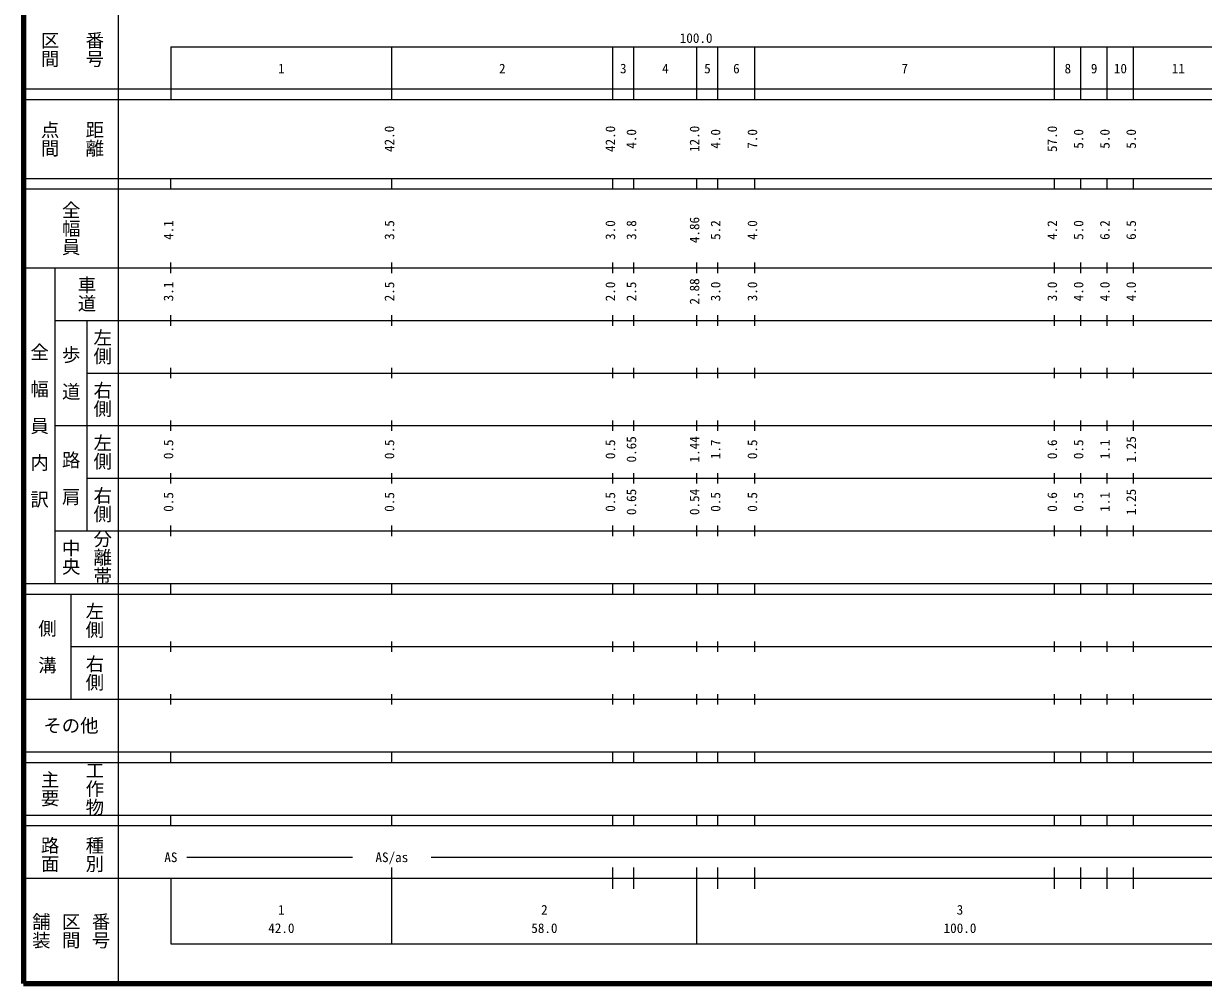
# Model space of a CAD drawing. Units: millimetres on the paper, enlarged 1000 times. Extents: x 40000 to 680000, y 20000 to 380000.
# Drawn here: x 40000 to 264274, y 20000 to 202409 of the extents above; entities that cross this region are included whole.
import ezdxf
from ezdxf.enums import TextEntityAlignment as Align

# ---------------------------------------------------------------- set-up
doc = ezdxf.new("R2010")
doc.units = ezdxf.units.MM
doc.header["$LTSCALE"] = 1000
doc.layers.add('M-TTL', color=2, linetype='Continuous', lineweight=140)
doc.layers.add('M-TTL-BAND', color=7, linetype='Continuous', lineweight=25)
doc.styles.add('@ＭＳ ゴシック', font='')
doc.styles.add('ＭＳ ゴシック', font='')
doc.styles.get('@ＭＳ ゴシック').set_extended_font_data('@MS Gothic')
doc.styles.get('ＭＳ ゴシック').set_extended_font_data('MS Gothic')

msp = doc.modelspace()

# ---------------------------------------------------------------- linework, layer by layer
at = {"layer": 'M-TTL'}
for p, q in [((40000, 380000), (40000, 20000)), ((40000, 20000), (680000, 20000))]:
    msp.add_line(p, q, dxfattribs=at)
at = {"layer": 'M-TTL-BAND'}
for p, q in [((58000, 370000), (58000, 20000)), ((68000, 198000), (579000, 198000)), ((68000, 198000), (68000, 188000)), ((110000, 188000), (110000, 198000)), ((152000, 188000), (152000, 198000)), ((156000, 188000), (156000, 198000)), ((168000, 188000), (168000, 198000)), ((172000, 188000), (172000, 198000)), ((179000, 188000), (179000, 198000)), ((236000, 188000), (236000, 198000)), ((241000, 188000), (241000, 198000)), ((246000, 188000), (246000, 198000)), ((251000, 188000), (251000, 198000)), ((40000, 190000), (579000, 190000)), ((40000, 188000), (579000, 188000)), ((40000, 173000), (579000, 173000)), ((68000, 171000), (68000, 173000)), ((110000, 171000), (110000, 173000)), ((152000, 171000), (152000, 173000)), ((156000, 171000), (156000, 173000)), ((168000, 171000), (168000, 173000)), ((172000, 171000), (172000, 173000)), ((179000, 171000), (179000, 173000)), ((236000, 171000), (236000, 173000)), ((241000, 171000), (241000, 173000)), ((246000, 171000), (246000, 173000)), ((251000, 171000), (251000, 173000)), ((40000, 171000), (579000, 171000)), ((68000, 155000), (68000, 157000)), ((110000, 155000), (110000, 157000)), ((152000, 155000), (152000, 157000)), ((156000, 155000), (156000, 157000)), ((168000, 155000), (168000, 157000)), ((172000, 155000), (172000, 157000)), ((179000, 155000), (179000, 157000)), ((236000, 155000), (236000, 157000)), ((241000, 155000), (241000, 157000)), ((246000, 155000), (246000, 157000)), ((251000, 155000), (251000, 157000)), ((40000, 156000), (579000, 156000)), ((46000, 96000), (46000, 156000)), ((46000, 146000), (579000, 146000)), ((52000, 146000), (52000, 106000)), ((68000, 145000), (68000, 147000)), ((110000, 145000), (110000, 147000)), ((152000, 145000), (152000, 147000)), ((156000, 145000), (156000, 147000)), ((168000, 145000), (168000, 147000)), ((172000, 145000), (172000, 147000)), ((179000, 145000), (179000, 147000)), ((236000, 145000), (236000, 147000)), ((241000, 145000), (241000, 147000)), ((246000, 145000), (246000, 147000)), ((251000, 145000), (251000, 147000)), ((68000, 135000), (68000, 137000)), ((110000, 135000), (110000, 137000)), ((152000, 135000), (152000, 137000)), ((156000, 135000), (156000, 137000)), ((168000, 135000), (168000, 137000)), ((172000, 135000), (172000, 137000)), ((179000, 135000), (179000, 137000)), ((236000, 135000), (236000, 137000)), ((241000, 135000), (241000, 137000)), ((246000, 135000), (246000, 137000)), ((251000, 135000), (251000, 137000)), ((52000, 136000), (579000, 136000)), ((46000, 126000), (579000, 126000)), ((68000, 125000), (68000, 127000)), ((110000, 125000), (110000, 127000)), ((152000, 125000), (152000, 127000)), ((156000, 125000), (156000, 127000)), ((168000, 125000), (168000, 127000)), ((172000, 125000), (172000, 127000)), ((179000, 125000), (179000, 127000)), ((236000, 125000), (236000, 127000)), ((241000, 125000), (241000, 127000)), ((246000, 125000), (246000, 127000)), ((251000, 125000), (251000, 127000)), ((68000, 115000), (68000, 117000)), ((110000, 115000), (110000, 117000)), ((152000, 115000), (152000, 117000)), ((156000, 115000), (156000, 117000)), ((168000, 115000), (168000, 117000)), ((172000, 115000), (172000, 117000)), ((179000, 115000), (179000, 117000)), ((236000, 115000), (236000, 117000)), ((241000, 115000), (241000, 117000)), ((246000, 115000), (246000, 117000)), ((251000, 115000), (251000, 117000)), ((52000, 116000), (579000, 116000)), ((46000, 106000), (579000, 106000)), ((68000, 105000), (68000, 107000)), ((110000, 105000), (110000, 107000)), ((152000, 105000), (152000, 107000)), ((156000, 105000), (156000, 107000)), ((168000, 105000), (168000, 107000)), ((172000, 105000), (172000, 107000)), ((179000, 105000), (179000, 107000)), ((236000, 105000), (236000, 107000)), ((241000, 105000), (241000, 107000)), ((246000, 105000), (246000, 107000)), ((251000, 105000), (251000, 107000)), ((40000, 96000), (579000, 96000)), ((68000, 94000), (68000, 96000)), ((110000, 94000), (110000, 96000)), ((152000, 94000), (152000, 96000)), ((156000, 94000), (156000, 96000)), ((168000, 94000), (168000, 96000)), ((172000, 94000), (172000, 96000)), ((179000, 94000), (179000, 96000)), ((236000, 94000), (236000, 96000)), ((241000, 94000), (241000, 96000)), ((246000, 94000), (246000, 96000)), ((251000, 94000), (251000, 96000)), ((40000, 94000), (579000, 94000)), ((49000, 94000), (49000, 74000)), ((49000, 84000), (579000, 84000)), ((68000, 83000), (68000, 85000)), ((110000, 83000), (110000, 85000)), ((152000, 83000), (152000, 85000)), ((156000, 83000), (156000, 85000)), ((168000, 83000), (168000, 85000)), ((172000, 83000), (172000, 85000)), ((179000, 83000), (179000, 85000)), ((236000, 83000), (236000, 85000)), ((241000, 83000), (241000, 85000)), ((246000, 83000), (246000, 85000)), ((251000, 83000), (251000, 85000)), ((68000, 73000), (68000, 75000)), ((110000, 73000), (110000, 75000)), ((152000, 73000), (152000, 75000)), ((156000, 73000), (156000, 75000)), ((168000, 73000), (168000, 75000)), ((172000, 73000), (172000, 75000)), ((179000, 73000), (179000, 75000)), ((236000, 73000), (236000, 75000)), ((241000, 73000), (241000, 75000)), ((246000, 73000), (246000, 75000)), ((251000, 73000), (251000, 75000)), ((40000, 74000), (579000, 74000)), ((40000, 64000), (579000, 64000)), ((68000, 62000), (68000, 64000)), ((110000, 62000), (110000, 64000)), ((152000, 62000), (152000, 64000)), ((156000, 62000), (156000, 64000)), ((168000, 62000), (168000, 64000)), ((172000, 62000), (172000, 64000)), ((179000, 62000), (179000, 64000)), ((236000, 62000), (236000, 64000)), ((241000, 62000), (241000, 64000)), ((246000, 62000), (246000, 64000)), ((251000, 62000), (251000, 64000)), ((40000, 62000), (579000, 62000)), ((40000, 52000), (579000, 52000)), ((68000, 50000), (68000, 52000)), ((110000, 50000), (110000, 52000)), ((152000, 50000), (152000, 52000)), ((156000, 50000), (156000, 52000)), ((168000, 50000), (168000, 52000)), ((172000, 50000), (172000, 52000)), ((179000, 50000), (179000, 52000)), ((236000, 50000), (236000, 52000)), ((241000, 50000), (241000, 52000)), ((246000, 50000), (246000, 52000)), ((251000, 50000), (251000, 52000)), ((40000, 50000), (579000, 50000)), ((71000, 44000), (102500, 44000)), ((117500, 44000), (565000, 44000)), ((110000, 27500), (110000, 42000)), ((152000, 38000), (152000, 42000)), ((156000, 38000), (156000, 42000)), ((168000, 27500), (168000, 42000)), ((172000, 38000), (172000, 42000)), ((179000, 38000), (179000, 42000)), ((236000, 38000), (236000, 42000)), ((241000, 38000), (241000, 42000)), ((246000, 38000), (246000, 42000)), ((251000, 38000), (251000, 42000)), ((40000, 40000), (579000, 40000)), ((68000, 40000), (68000, 27500)), ((68000, 27500), (579000, 27500))]:
    msp.add_line(p, q, dxfattribs=at)

# ---------------------------------------------------------------- texts
at = {"layer": 'M-TTL-BAND', "style": '@ＭＳ ゴシック'}
for s, p in [('区間', (45000, 197500)), ('番号', (53500, 197500)), ('点間', (45000, 180500)), ('距離', (53500, 180500)), ('全幅員', (49000, 163500)), ('車道', (52000, 151000)), ('左側', (55000, 141000)), ('全\u3000幅\u3000員\u3000内\u3000訳', (43000, 126000)), ('歩\u3000道', (49000, 136000)), ('右側', (55000, 131000)), ('左側', (55000, 121000)), ('路\u3000肩', (49000, 116000)), ('右側', (55000, 111000)), ('分離帯', (55000, 101000)), ('中央', (49000, 101000)), ('左側', (53500, 89000)), ('側\u3000溝', (44500, 84000)), ('右側', (53500, 79000)), ('工作物', (53500, 57000)), ('主要', (45000, 57000)), ('路面', (45000, 44500)), ('種別', (53500, 44500)), ('舗装', (43333, 30000)), ('区間', (49000, 30000)), ('番号', (54667, 30000))]:
    msp.add_text(s, height=2566, rotation=270, dxfattribs=at).set_placement(p, align=Align.MIDDLE_CENTER)
at = {"layer": 'M-TTL-BAND', "style": 'ＭＳ ゴシック'}
for s, p in [('100.0', (167844, 198195)), ('1', (89000, 192405)), ('2', (131000, 192405)), ('3', (154000, 192405)), ('4', (162000, 192405)), ('5', (170000, 192405)), ('6', (175500, 192405)), ('7', (207500, 192405)), ('8', (238500, 192405)), ('9', (243500, 192405)), ('10', (248500, 192405)), ('11', (259500, 192405)), ('AS', (68000, 42500)), ('AS/as', (110000, 42500)), ('1', (89000, 32523)), ('2', (139000, 32523)), ('3', (218000, 32523)), ('42.0', (89000, 29033)), ('58.0', (139000, 29033)), ('100.0', (218000, 29033))]:
    msp.add_text(s, height=1833, dxfattribs=at).set_placement(p, align=Align.BOTTOM_CENTER)
for s, p in [('42.0', (111000, 180500)), ('42.0', (153000, 180500)), ('4.0', (157000, 180500)), ('12.0', (169000, 180500)), ('4.0', (173000, 180500)), ('7.0', (180000, 180500)), ('57.0', (237000, 180500)), ('5.0', (242000, 180500)), ('5.0', (247000, 180500)), ('5.0', (252000, 180500)), ('4.1', (69000, 163174)), ('3.5', (111000, 163174)), ('3.0', (153000, 163174)), ('3.8', (157000, 163174)), ('4.86', (169000, 163174)), ('5.2', (173000, 163174)), ('4.0', (180000, 163174)), ('4.2', (237000, 163174)), ('5.0', (242000, 163174)), ('6.2', (247000, 163174)), ('6.5', (252000, 163174)), ('3.1', (69000, 151500)), ('2.5', (111000, 151500)), ('2.0', (153000, 151500)), ('2.5', (157000, 151500)), ('2.88', (169000, 151500)), ('3.0', (173000, 151500)), ('3.0', (180000, 151500)), ('3.0', (237000, 151500)), ('4.0', (242000, 151500)), ('4.0', (247000, 151500)), ('4.0', (252000, 151500)), ('0.65', (157000, 121500)), ('1.44', (169000, 121500)), ('1.25', (252000, 121500)), ('0.5', (69000, 121500)), ('0.5', (111000, 121500)), ('0.5', (153000, 121500)), ('1.7', (173000, 121500)), ('0.5', (180000, 121500)), ('0.6', (237000, 121500)), ('0.5', (242000, 121500)), ('1.1', (247000, 121500)), ('0.5', (69000, 111500)), ('0.5', (111000, 111500)), ('0.5', (153000, 111500)), ('0.65', (157000, 111500)), ('0.54', (169000, 111500)), ('0.5', (173000, 111500)), ('0.5', (180000, 111500)), ('0.6', (237000, 111500)), ('0.5', (242000, 111500)), ('1.1', (247000, 111500)), ('1.25', (252000, 111500))]:
    msp.add_text(s, height=1833, rotation=90, dxfattribs=at).set_placement(p, align=Align.BOTTOM_CENTER)
msp.add_text('その他', height=2566, dxfattribs=at).set_placement((49000, 69000), align=Align.MIDDLE_CENTER)

doc.saveas('drawing.dxf')
